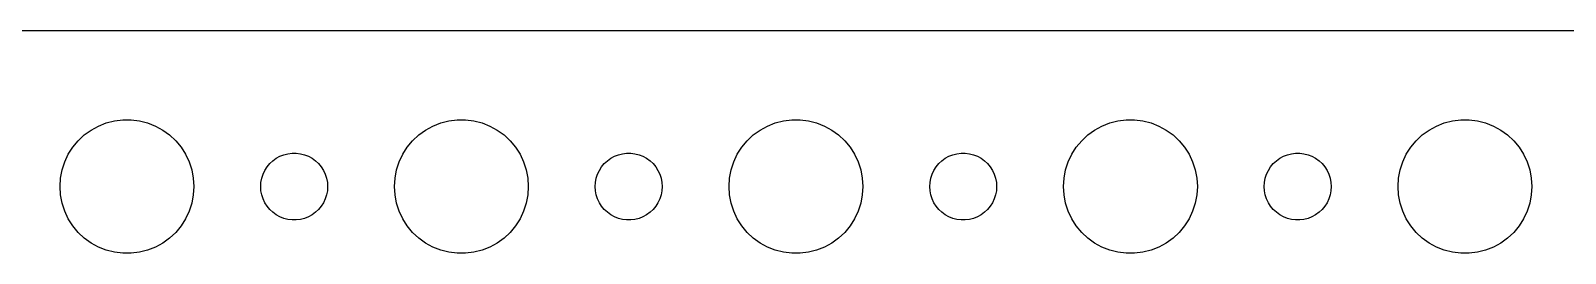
# Model space of a CAD drawing. Header units: metres. Extents: x -134 to 134, y 518 to 1078.
# Drawn here: x -71.8 to -3, y 612 to 622 of the extents above; entities that cross this region are included whole.
import ezdxf

# ---------------------------------------------------------------- set-up
doc = ezdxf.new("R2010")
doc.units = ezdxf.units.M

msp = doc.modelspace()

# ---------------------------------------------------------------- linework, layer by layer
for p, q in [((129.814, 621.99), (-129.814, 621.99)), ((-68.0621, 617.947), (-67.6884, 617.994)), ((-67.6884, 617.994), (-67.3116, 617.994)), ((-67.3116, 617.994), (-66.9379, 617.947)), ((-53.0621, 617.947), (-52.6884, 617.994)), ((-52.6884, 617.994), (-52.3116, 617.994)), ((-52.3116, 617.994), (-51.9379, 617.947)), ((-38.0621, 617.947), (-37.6884, 617.994)), ((-37.6884, 617.994), (-37.3116, 617.994)), ((-37.3116, 617.994), (-36.9379, 617.947)), ((-23.0621, 617.947), (-22.6884, 617.994)), ((-22.6884, 617.994), (-22.3116, 617.994)), ((-22.3116, 617.994), (-21.9379, 617.947)), ((-8.06213, 617.947), (-7.68837, 617.994)), ((-7.68837, 617.994), (-7.31161, 617.994)), ((-7.31161, 617.994), (-6.93785, 617.947)), ((-69.6869, 617.054), (-69.4123, 617.312)), ((-69.4123, 617.312), (-69.1075, 617.533)), ((-69.1075, 617.533), (-68.7773, 617.714)), ((-68.7773, 617.714), (-68.427, 617.853)), ((-68.427, 617.853), (-68.0621, 617.947)), ((-66.9379, 617.947), (-66.573, 617.853)), ((-66.573, 617.853), (-66.2227, 617.714)), ((-66.2227, 617.714), (-65.8925, 617.533)), ((-65.8925, 617.533), (-65.5877, 617.312)), ((-65.5877, 617.312), (-65.3131, 617.054)), ((-54.6869, 617.054), (-54.4123, 617.312)), ((-54.4123, 617.312), (-54.1075, 617.533)), ((-54.1075, 617.533), (-53.7773, 617.714)), ((-53.7773, 617.714), (-53.427, 617.853)), ((-53.427, 617.853), (-53.0621, 617.947)), ((-51.9379, 617.947), (-51.5729, 617.853)), ((-51.5729, 617.853), (-51.2227, 617.714)), ((-51.2227, 617.714), (-50.8925, 617.533)), ((-50.8925, 617.533), (-50.5877, 617.312)), ((-50.5877, 617.312), (-50.3131, 617.054)), ((-39.6869, 617.054), (-39.4123, 617.312)), ((-39.4123, 617.312), (-39.1075, 617.533)), ((-39.1075, 617.533), (-38.7773, 617.714)), ((-38.7773, 617.714), (-38.427, 617.853)), ((-38.427, 617.853), (-38.0621, 617.947)), ((-36.9379, 617.947), (-36.5729, 617.853)), ((-36.5729, 617.853), (-36.2227, 617.714)), ((-36.2227, 617.714), (-35.8925, 617.533)), ((-35.8925, 617.533), (-35.5877, 617.312)), ((-35.5877, 617.312), (-35.3131, 617.054)), ((-24.6869, 617.054), (-24.4123, 617.312)), ((-24.4123, 617.312), (-24.1075, 617.533)), ((-24.1075, 617.533), (-23.7773, 617.714)), ((-23.7773, 617.714), (-23.427, 617.853)), ((-23.427, 617.853), (-23.0621, 617.947)), ((-21.9379, 617.947), (-21.5729, 617.853)), ((-21.5729, 617.853), (-21.2227, 617.714)), ((-21.2227, 617.714), (-20.8925, 617.533)), ((-20.8925, 617.533), (-20.5877, 617.312)), ((-20.5877, 617.312), (-20.3131, 617.054)), ((-9.6869, 617.054), (-9.41226, 617.312)), ((-9.41226, 617.312), (-9.10747, 617.533)), ((-9.10747, 617.533), (-8.77733, 617.714)), ((-8.77733, 617.714), (-8.42705, 617.853)), ((-8.42705, 617.853), (-8.06213, 617.947)), ((-6.93785, 617.947), (-6.57294, 617.853)), ((-6.57294, 617.853), (-6.22266, 617.714)), ((-6.22266, 617.714), (-5.89252, 617.533)), ((-5.89252, 617.533), (-5.58772, 617.312)), ((-5.58772, 617.312), (-5.31308, 617.054)), ((-70.1289, 616.445), (-69.927, 616.763)), ((-69.927, 616.763), (-69.6869, 617.054)), ((-65.3131, 617.054), (-65.073, 616.763)), ((-65.073, 616.763), (-64.8711, 616.445)), ((-55.1289, 616.445), (-54.927, 616.763)), ((-54.927, 616.763), (-54.6869, 617.054)), ((-50.3131, 617.054), (-50.0729, 616.763)), ((-50.0729, 616.763), (-49.8711, 616.445)), ((-40.1289, 616.445), (-39.927, 616.763)), ((-39.927, 616.763), (-39.6869, 617.054)), ((-35.3131, 617.054), (-35.0729, 616.763)), ((-35.0729, 616.763), (-34.8711, 616.445)), ((-25.1289, 616.445), (-24.927, 616.763)), ((-24.927, 616.763), (-24.6869, 617.054)), ((-20.3131, 617.054), (-20.0729, 616.763)), ((-20.0729, 616.763), (-19.8711, 616.445)), ((-10.1289, 616.445), (-9.92705, 616.763)), ((-9.92705, 616.763), (-9.6869, 617.054)), ((-5.31308, 617.054), (-5.07294, 616.763)), ((-5.07294, 616.763), (-4.87108, 616.445)), ((-70.4057, 615.746), (-70.2893, 616.104)), ((-70.2893, 616.104), (-70.1289, 616.445)), ((-64.8711, 616.445), (-64.7107, 616.104)), ((-64.7107, 616.104), (-64.5943, 615.746)), ((-61.2135, 615.882), (-61.0934, 616.027)), ((-61.0934, 616.027), (-60.9561, 616.156)), ((-60.9561, 616.156), (-60.8037, 616.266)), ((-60.8037, 616.266), (-60.6387, 616.357)), ((-60.6387, 616.357), (-60.4635, 616.427)), ((-60.4635, 616.427), (-60.2811, 616.473)), ((-60.2811, 616.473), (-60.0942, 616.497)), ((-60.0942, 616.497), (-59.9058, 616.497)), ((-59.9058, 616.497), (-59.7189, 616.473)), ((-59.7189, 616.473), (-59.5365, 616.427)), ((-59.5365, 616.427), (-59.3613, 616.357)), ((-59.3613, 616.357), (-59.1963, 616.266)), ((-59.1963, 616.266), (-59.0439, 616.156)), ((-59.0439, 616.156), (-58.9065, 616.027)), ((-58.9065, 616.027), (-58.7865, 615.882)), ((-55.4057, 615.746), (-55.2893, 616.104)), ((-55.2893, 616.104), (-55.1289, 616.445)), ((-49.8711, 616.445), (-49.7107, 616.104)), ((-49.7107, 616.104), (-49.5942, 615.746)), ((-46.2135, 615.882), (-46.0934, 616.027)), ((-46.0934, 616.027), (-45.9561, 616.156)), ((-45.9561, 616.156), (-45.8037, 616.266)), ((-45.8037, 616.266), (-45.6387, 616.357)), ((-45.6387, 616.357), (-45.4635, 616.427)), ((-45.4635, 616.427), (-45.2811, 616.473)), ((-45.2811, 616.473), (-45.0942, 616.497)), ((-45.0942, 616.497), (-44.9058, 616.497)), ((-44.9058, 616.497), (-44.7189, 616.473)), ((-44.7189, 616.473), (-44.5365, 616.427)), ((-44.5365, 616.427), (-44.3613, 616.357)), ((-44.3613, 616.357), (-44.1963, 616.266)), ((-44.1963, 616.266), (-44.0439, 616.156)), ((-44.0439, 616.156), (-43.9065, 616.027)), ((-43.9065, 616.027), (-43.7865, 615.882)), ((-40.4057, 615.746), (-40.2893, 616.104)), ((-40.2893, 616.104), (-40.1289, 616.445)), ((-34.8711, 616.445), (-34.7107, 616.104)), ((-34.7107, 616.104), (-34.5942, 615.746)), ((-31.2135, 615.882), (-31.0934, 616.027)), ((-31.0934, 616.027), (-30.9561, 616.156)), ((-30.9561, 616.156), (-30.8037, 616.266)), ((-30.8037, 616.266), (-30.6387, 616.357)), ((-30.6387, 616.357), (-30.4635, 616.427)), ((-30.4635, 616.427), (-30.2811, 616.473)), ((-30.2811, 616.473), (-30.0942, 616.497)), ((-30.0942, 616.497), (-29.9058, 616.497)), ((-29.9058, 616.497), (-29.7189, 616.473)), ((-29.7189, 616.473), (-29.5365, 616.427)), ((-29.5365, 616.427), (-29.3613, 616.357)), ((-29.3613, 616.357), (-29.1963, 616.266)), ((-29.1963, 616.266), (-29.0439, 616.156)), ((-29.0439, 616.156), (-28.9065, 616.027)), ((-28.9065, 616.027), (-28.7865, 615.882)), ((-25.4057, 615.746), (-25.2893, 616.104)), ((-25.2893, 616.104), (-25.1289, 616.445)), ((-19.8711, 616.445), (-19.7107, 616.104)), ((-19.7107, 616.104), (-19.5942, 615.746)), ((-16.2135, 615.882), (-16.0934, 616.027)), ((-16.0934, 616.027), (-15.9561, 616.156)), ((-15.9561, 616.156), (-15.8037, 616.266)), ((-15.8037, 616.266), (-15.6387, 616.357)), ((-15.6387, 616.357), (-15.4635, 616.427)), ((-15.4635, 616.427), (-15.2811, 616.473)), ((-15.2811, 616.473), (-15.0942, 616.497)), ((-15.0942, 616.497), (-14.9058, 616.497)), ((-14.9058, 616.497), (-14.7189, 616.473)), ((-14.7189, 616.473), (-14.5365, 616.427)), ((-14.5365, 616.427), (-14.3613, 616.357)), ((-14.3613, 616.357), (-14.1963, 616.266)), ((-14.1963, 616.266), (-14.0439, 616.156)), ((-14.0439, 616.156), (-13.9065, 616.027)), ((-13.9065, 616.027), (-13.7865, 615.882)), ((-10.4057, 615.746), (-10.2893, 616.104)), ((-10.2893, 616.104), (-10.1289, 616.445)), ((-4.87108, 616.445), (-4.71066, 616.104)), ((-4.71066, 616.104), (-4.59424, 615.746)), ((-70.5, 615), (-70.4763, 615.376)), ((-70.4763, 615.376), (-70.4057, 615.746)), ((-64.5943, 615.746), (-64.5237, 615.376)), ((-64.5237, 615.376), (-64.5, 615)), ((-61.4882, 615.188), (-61.4529, 615.373)), ((-61.4529, 615.373), (-61.3947, 615.552)), ((-61.3947, 615.552), (-61.3145, 615.723)), ((-61.3145, 615.723), (-61.2135, 615.882)), ((-58.7865, 615.882), (-58.6855, 615.723)), ((-58.6855, 615.723), (-58.6053, 615.552)), ((-58.6053, 615.552), (-58.5471, 615.373)), ((-58.5471, 615.373), (-58.5118, 615.188)), ((-55.5, 615), (-55.4763, 615.376)), ((-55.4763, 615.376), (-55.4057, 615.746)), ((-49.5942, 615.746), (-49.5237, 615.376)), ((-49.5237, 615.376), (-49.5, 615)), ((-46.4882, 615.188), (-46.4529, 615.373)), ((-46.4529, 615.373), (-46.3947, 615.552)), ((-46.3947, 615.552), (-46.3145, 615.723)), ((-46.3145, 615.723), (-46.2135, 615.882)), ((-43.7865, 615.882), (-43.6855, 615.723)), ((-43.6855, 615.723), (-43.6053, 615.552)), ((-43.6053, 615.552), (-43.5471, 615.373)), ((-43.5471, 615.373), (-43.5118, 615.188)), ((-40.5, 615), (-40.4763, 615.376)), ((-40.4763, 615.376), (-40.4057, 615.746)), ((-34.5942, 615.746), (-34.5237, 615.376)), ((-34.5237, 615.376), (-34.5, 615)), ((-31.4882, 615.188), (-31.4529, 615.373)), ((-31.4529, 615.373), (-31.3947, 615.552)), ((-31.3947, 615.552), (-31.3145, 615.723)), ((-31.3145, 615.723), (-31.2135, 615.882)), ((-28.7865, 615.882), (-28.6855, 615.723)), ((-28.6855, 615.723), (-28.6053, 615.552)), ((-28.6053, 615.552), (-28.5471, 615.373)), ((-28.5471, 615.373), (-28.5118, 615.188)), ((-25.5, 615), (-25.4763, 615.376)), ((-25.4763, 615.376), (-25.4057, 615.746)), ((-19.5942, 615.746), (-19.5237, 615.376)), ((-19.5237, 615.376), (-19.5, 615)), ((-16.4882, 615.188), (-16.4529, 615.373)), ((-16.4529, 615.373), (-16.3947, 615.552)), ((-16.3947, 615.552), (-16.3145, 615.723)), ((-16.3145, 615.723), (-16.2135, 615.882)), ((-13.7865, 615.882), (-13.6855, 615.723)), ((-13.6855, 615.723), (-13.6053, 615.552)), ((-13.6053, 615.552), (-13.5471, 615.373)), ((-13.5471, 615.373), (-13.5118, 615.188)), ((-10.5, 615), (-10.4763, 615.376)), ((-10.4763, 615.376), (-10.4057, 615.746)), ((-4.59424, 615.746), (-4.52365, 615.376)), ((-4.52365, 615.376), (-4.5, 615)), ((-70.4763, 614.624), (-70.5, 615)), ((-70.4057, 614.254), (-70.4763, 614.624)), ((-64.5237, 614.624), (-64.5943, 614.254)), ((-64.5, 615), (-64.5237, 614.624)), ((-61.5, 615), (-61.4882, 615.188)), ((-61.4882, 614.812), (-61.5, 615)), ((-61.4529, 614.627), (-61.4882, 614.812)), ((-61.3947, 614.448), (-61.4529, 614.627)), ((-58.5471, 614.627), (-58.6053, 614.448)), ((-58.5118, 614.812), (-58.5471, 614.627)), ((-58.5118, 615.188), (-58.5, 615)), ((-58.5, 615), (-58.5118, 614.812)), ((-55.4763, 614.624), (-55.5, 615)), ((-55.4057, 614.254), (-55.4763, 614.624)), ((-49.5237, 614.624), (-49.5942, 614.254)), ((-49.5, 615), (-49.5237, 614.624)), ((-46.5, 615), (-46.4882, 615.188)), ((-46.4882, 614.812), (-46.5, 615)), ((-46.4529, 614.627), (-46.4882, 614.812)), ((-46.3947, 614.448), (-46.4529, 614.627)), ((-43.5471, 614.627), (-43.6053, 614.448)), ((-43.5118, 614.812), (-43.5471, 614.627)), ((-43.5118, 615.188), (-43.5, 615)), ((-43.5, 615), (-43.5118, 614.812)), ((-40.4763, 614.624), (-40.5, 615)), ((-40.4057, 614.254), (-40.4763, 614.624)), ((-34.5237, 614.624), (-34.5942, 614.254)), ((-34.5, 615), (-34.5237, 614.624)), ((-31.5, 615), (-31.4882, 615.188)), ((-31.4882, 614.812), (-31.5, 615)), ((-31.4529, 614.627), (-31.4882, 614.812)), ((-31.3947, 614.448), (-31.4529, 614.627)), ((-28.5471, 614.627), (-28.6053, 614.448)), ((-28.5118, 614.812), (-28.5471, 614.627)), ((-28.5118, 615.188), (-28.5, 615)), ((-28.5, 615), (-28.5118, 614.812)), ((-25.4763, 614.624), (-25.5, 615)), ((-25.4057, 614.254), (-25.4763, 614.624)), ((-19.5237, 614.624), (-19.5942, 614.254)), ((-19.5, 615), (-19.5237, 614.624)), ((-16.5, 615), (-16.4882, 615.188)), ((-16.4882, 614.812), (-16.5, 615)), ((-16.4529, 614.627), (-16.4882, 614.812)), ((-16.3947, 614.448), (-16.4529, 614.627)), ((-13.5471, 614.627), (-13.6053, 614.448)), ((-13.5118, 614.812), (-13.5471, 614.627)), ((-13.5118, 615.188), (-13.5, 615)), ((-13.5, 615), (-13.5118, 614.812)), ((-10.4763, 614.624), (-10.5, 615)), ((-10.4057, 614.254), (-10.4763, 614.624)), ((-4.52365, 614.624), (-4.59424, 614.254)), ((-4.5, 615), (-4.52365, 614.624)), ((-70.2893, 613.896), (-70.4057, 614.254)), ((-70.1289, 613.555), (-70.2893, 613.896)), ((-64.7107, 613.896), (-64.8711, 613.555)), ((-64.5943, 614.254), (-64.7107, 613.896)), ((-61.3145, 614.277), (-61.3947, 614.448)), ((-61.2135, 614.118), (-61.3145, 614.277)), ((-61.0934, 613.973), (-61.2135, 614.118)), ((-60.9561, 613.844), (-61.0934, 613.973)), ((-60.8037, 613.734), (-60.9561, 613.844)), ((-59.0439, 613.844), (-59.1963, 613.734)), ((-58.9065, 613.973), (-59.0439, 613.844)), ((-58.7865, 614.118), (-58.9065, 613.973)), ((-58.6855, 614.277), (-58.7865, 614.118)), ((-58.6053, 614.448), (-58.6855, 614.277)), ((-55.2893, 613.896), (-55.4057, 614.254)), ((-55.1289, 613.555), (-55.2893, 613.896)), ((-49.7107, 613.896), (-49.8711, 613.555)), ((-49.5942, 614.254), (-49.7107, 613.896)), ((-46.3145, 614.277), (-46.3947, 614.448)), ((-46.2135, 614.118), (-46.3145, 614.277)), ((-46.0934, 613.973), (-46.2135, 614.118)), ((-45.9561, 613.844), (-46.0934, 613.973)), ((-45.8037, 613.734), (-45.9561, 613.844)), ((-44.0439, 613.844), (-44.1963, 613.734)), ((-43.9065, 613.973), (-44.0439, 613.844)), ((-43.7865, 614.118), (-43.9065, 613.973)), ((-43.6855, 614.277), (-43.7865, 614.118)), ((-43.6053, 614.448), (-43.6855, 614.277)), ((-40.2893, 613.896), (-40.4057, 614.254)), ((-40.1289, 613.555), (-40.2893, 613.896)), ((-34.7107, 613.896), (-34.8711, 613.555)), ((-34.5942, 614.254), (-34.7107, 613.896)), ((-31.3145, 614.277), (-31.3947, 614.448)), ((-31.2135, 614.118), (-31.3145, 614.277)), ((-31.0934, 613.973), (-31.2135, 614.118)), ((-30.9561, 613.844), (-31.0934, 613.973)), ((-30.8037, 613.734), (-30.9561, 613.844)), ((-29.0439, 613.844), (-29.1963, 613.734)), ((-28.9065, 613.973), (-29.0439, 613.844)), ((-28.7865, 614.118), (-28.9065, 613.973)), ((-28.6855, 614.277), (-28.7865, 614.118)), ((-28.6053, 614.448), (-28.6855, 614.277)), ((-25.2893, 613.896), (-25.4057, 614.254)), ((-25.1289, 613.555), (-25.2893, 613.896)), ((-19.7107, 613.896), (-19.8711, 613.555)), ((-19.5942, 614.254), (-19.7107, 613.896)), ((-16.3145, 614.277), (-16.3947, 614.448)), ((-16.2135, 614.118), (-16.3145, 614.277)), ((-16.0934, 613.973), (-16.2135, 614.118)), ((-15.9561, 613.844), (-16.0934, 613.973)), ((-15.8037, 613.734), (-15.9561, 613.844)), ((-14.0439, 613.844), (-14.1963, 613.734)), ((-13.9065, 613.973), (-14.0439, 613.844)), ((-13.7865, 614.118), (-13.9065, 613.973)), ((-13.6855, 614.277), (-13.7865, 614.118)), ((-13.6053, 614.448), (-13.6855, 614.277)), ((-10.2893, 613.896), (-10.4057, 614.254)), ((-10.1289, 613.555), (-10.2893, 613.896)), ((-4.71066, 613.896), (-4.87108, 613.555)), ((-4.59424, 614.254), (-4.71066, 613.896)), ((-69.927, 613.237), (-70.1289, 613.555)), ((-69.6869, 612.946), (-69.927, 613.237)), ((-65.073, 613.237), (-65.3131, 612.946)), ((-64.8711, 613.555), (-65.073, 613.237)), ((-60.6387, 613.643), (-60.8037, 613.734)), ((-60.4635, 613.573), (-60.6387, 613.643)), ((-60.2811, 613.527), (-60.4635, 613.573)), ((-60.0942, 613.503), (-60.2811, 613.527)), ((-59.9058, 613.503), (-60.0942, 613.503)), ((-59.7189, 613.527), (-59.9058, 613.503)), ((-59.5365, 613.573), (-59.7189, 613.527)), ((-59.3613, 613.643), (-59.5365, 613.573)), ((-59.1963, 613.734), (-59.3613, 613.643)), ((-54.927, 613.237), (-55.1289, 613.555)), ((-54.6869, 612.946), (-54.927, 613.237)), ((-50.0729, 613.237), (-50.3131, 612.946)), ((-49.8711, 613.555), (-50.0729, 613.237)), ((-45.6387, 613.643), (-45.8037, 613.734)), ((-45.4635, 613.573), (-45.6387, 613.643)), ((-45.2811, 613.527), (-45.4635, 613.573)), ((-45.0942, 613.503), (-45.2811, 613.527)), ((-44.9058, 613.503), (-45.0942, 613.503)), ((-44.7189, 613.527), (-44.9058, 613.503)), ((-44.5365, 613.573), (-44.7189, 613.527)), ((-44.3613, 613.643), (-44.5365, 613.573)), ((-44.1963, 613.734), (-44.3613, 613.643)), ((-39.927, 613.237), (-40.1289, 613.555)), ((-39.6869, 612.946), (-39.927, 613.237)), ((-35.0729, 613.237), (-35.3131, 612.946)), ((-34.8711, 613.555), (-35.0729, 613.237)), ((-30.6387, 613.643), (-30.8037, 613.734)), ((-30.4635, 613.573), (-30.6387, 613.643)), ((-30.2811, 613.527), (-30.4635, 613.573)), ((-30.0942, 613.503), (-30.2811, 613.527)), ((-29.9058, 613.503), (-30.0942, 613.503)), ((-29.7189, 613.527), (-29.9058, 613.503)), ((-29.5365, 613.573), (-29.7189, 613.527)), ((-29.3613, 613.643), (-29.5365, 613.573)), ((-29.1963, 613.734), (-29.3613, 613.643)), ((-24.927, 613.237), (-25.1289, 613.555)), ((-24.6869, 612.946), (-24.927, 613.237)), ((-20.0729, 613.237), (-20.3131, 612.946)), ((-19.8711, 613.555), (-20.0729, 613.237)), ((-15.6387, 613.643), (-15.8037, 613.734)), ((-15.4635, 613.573), (-15.6387, 613.643)), ((-15.2811, 613.527), (-15.4635, 613.573)), ((-15.0942, 613.503), (-15.2811, 613.527)), ((-14.9058, 613.503), (-15.0942, 613.503)), ((-14.7189, 613.527), (-14.9058, 613.503)), ((-14.5365, 613.573), (-14.7189, 613.527)), ((-14.3613, 613.643), (-14.5365, 613.573)), ((-14.1963, 613.734), (-14.3613, 613.643)), ((-9.92705, 613.237), (-10.1289, 613.555)), ((-9.6869, 612.946), (-9.92705, 613.237)), ((-5.07294, 613.237), (-5.31308, 612.946)), ((-4.87108, 613.555), (-5.07294, 613.237)), ((-69.4123, 612.688), (-69.6869, 612.946)), ((-69.1075, 612.467), (-69.4123, 612.688)), ((-68.7773, 612.286), (-69.1075, 612.467)), ((-65.8925, 612.467), (-66.2227, 612.286)), ((-65.5877, 612.688), (-65.8925, 612.467)), ((-65.3131, 612.946), (-65.5877, 612.688)), ((-54.4123, 612.688), (-54.6869, 612.946)), ((-54.1075, 612.467), (-54.4123, 612.688)), ((-53.7773, 612.286), (-54.1075, 612.467)), ((-50.8925, 612.467), (-51.2227, 612.286)), ((-50.5877, 612.688), (-50.8925, 612.467)), ((-50.3131, 612.946), (-50.5877, 612.688)), ((-39.4123, 612.688), (-39.6869, 612.946)), ((-39.1075, 612.467), (-39.4123, 612.688)), ((-38.7773, 612.286), (-39.1075, 612.467)), ((-35.8925, 612.467), (-36.2227, 612.286)), ((-35.5877, 612.688), (-35.8925, 612.467)), ((-35.3131, 612.946), (-35.5877, 612.688)), ((-24.4123, 612.688), (-24.6869, 612.946)), ((-24.1075, 612.467), (-24.4123, 612.688)), ((-23.7773, 612.286), (-24.1075, 612.467)), ((-20.8925, 612.467), (-21.2227, 612.286)), ((-20.5877, 612.688), (-20.8925, 612.467)), ((-20.3131, 612.946), (-20.5877, 612.688)), ((-9.41226, 612.688), (-9.6869, 612.946)), ((-9.10747, 612.467), (-9.41226, 612.688)), ((-8.77733, 612.286), (-9.10747, 612.467)), ((-5.89252, 612.467), (-6.22266, 612.286)), ((-5.58772, 612.688), (-5.89252, 612.467)), ((-5.31308, 612.946), (-5.58772, 612.688)), ((-68.427, 612.147), (-68.7773, 612.286)), ((-68.0621, 612.053), (-68.427, 612.147)), ((-67.6884, 612.006), (-68.0621, 612.053)), ((-67.3116, 612.006), (-67.6884, 612.006)), ((-66.9379, 612.053), (-67.3116, 612.006)), ((-66.573, 612.147), (-66.9379, 612.053)), ((-66.2227, 612.286), (-66.573, 612.147)), ((-53.427, 612.147), (-53.7773, 612.286)), ((-53.0621, 612.053), (-53.427, 612.147)), ((-52.6884, 612.006), (-53.0621, 612.053)), ((-52.3116, 612.006), (-52.6884, 612.006)), ((-51.9379, 612.053), (-52.3116, 612.006)), ((-51.5729, 612.147), (-51.9379, 612.053)), ((-51.2227, 612.286), (-51.5729, 612.147)), ((-38.427, 612.147), (-38.7773, 612.286)), ((-38.0621, 612.053), (-38.427, 612.147)), ((-37.6884, 612.006), (-38.0621, 612.053)), ((-37.3116, 612.006), (-37.6884, 612.006)), ((-36.9379, 612.053), (-37.3116, 612.006)), ((-36.5729, 612.147), (-36.9379, 612.053)), ((-36.2227, 612.286), (-36.5729, 612.147)), ((-23.427, 612.147), (-23.7773, 612.286)), ((-23.0621, 612.053), (-23.427, 612.147)), ((-22.6884, 612.006), (-23.0621, 612.053)), ((-22.3116, 612.006), (-22.6884, 612.006)), ((-21.9379, 612.053), (-22.3116, 612.006)), ((-21.5729, 612.147), (-21.9379, 612.053)), ((-21.2227, 612.286), (-21.5729, 612.147)), ((-8.42705, 612.147), (-8.77733, 612.286)), ((-8.06213, 612.053), (-8.42705, 612.147)), ((-7.68837, 612.006), (-8.06213, 612.053)), ((-7.31161, 612.006), (-7.68837, 612.006)), ((-6.93785, 612.053), (-7.31161, 612.006)), ((-6.57294, 612.147), (-6.93785, 612.053)), ((-6.22266, 612.286), (-6.57294, 612.147))]:
    msp.add_line(p, q)

doc.saveas('drawing.dxf')
